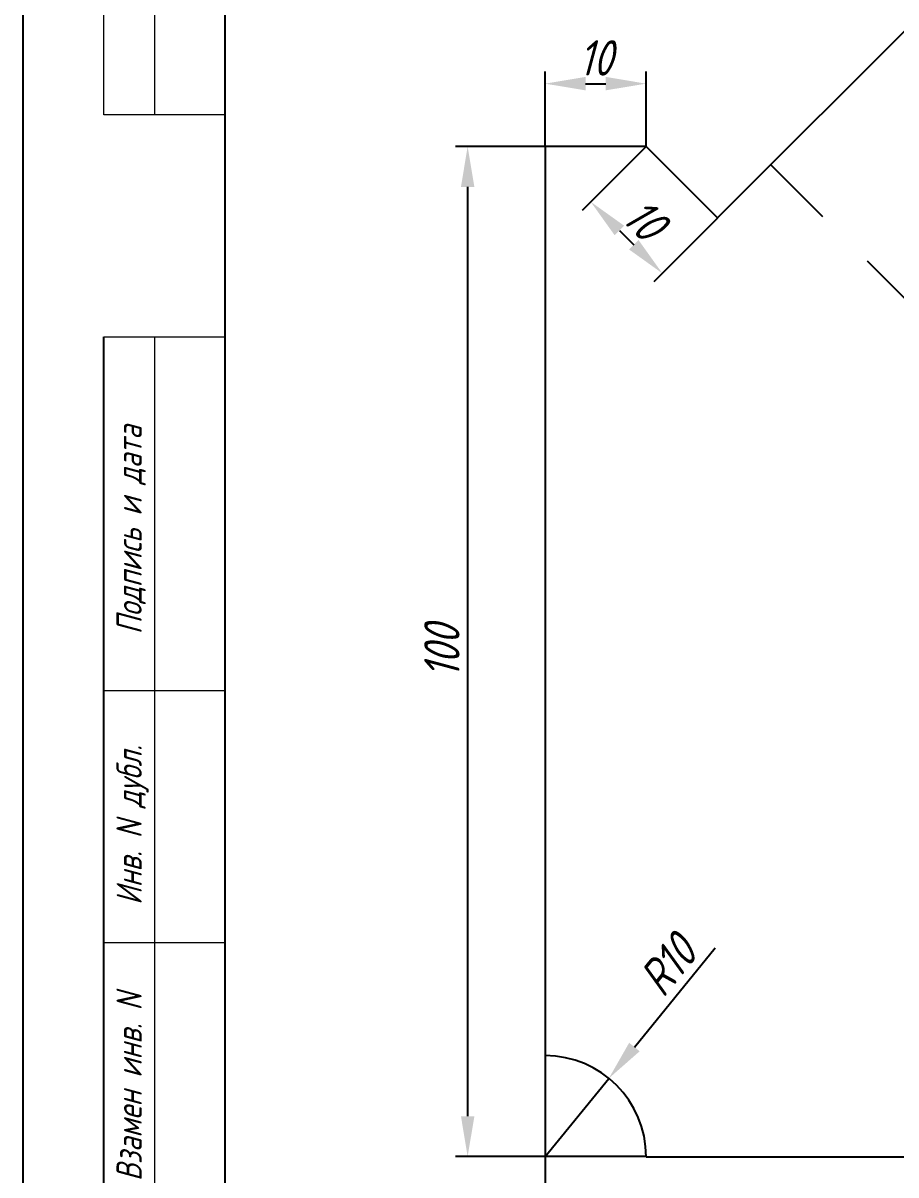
# Model space of a CAD drawing. Header units: millimetres. Extents: x -37166 to -34073, y -441 to 2979.
# Drawn here: x -35007 to -34920.6, y 320.4 to 434.4 of the extents above; entities that cross this region are included whole.
import ezdxf
from ezdxf.enums import TextEntityAlignment as Align

# ---------------------------------------------------------------- set-up
doc = ezdxf.new("R2010")
doc.units = ezdxf.units.MM
doc.header["$PDSIZE"] = -1
for name, pattern in [('K5LT_BASIC', [0]), ('Short_dashed', [5, 3.75, -1.25]), ('SLD-Сплошная', [0])]:
    doc.linetypes.add(name, pattern=pattern)
for name, color, linetype in [('Frame', 6, 'Continuous'), ('ОСНОВНАЯ_НАДПИСЬ', 7, 'SLD-Сплошная'), ('ЧЕРТЕЖ', 7, 'Continuous')]:
    doc.layers.add(name, color=color, linetype=linetype)
doc.styles.add('SLDTEXTSTYLE0', font='ГОСТ тип А наклонный.ttf')
doc.styles.get("Standard").update_dxf_attribs({"font": 'ГОСТ тип А наклонный.ttf'})
doc.styles.add('ГОСТ', font='ГОСТ тип А.ttf', dxfattribs={"oblique": 15})
doc.dimstyles.new('dim1', dxfattribs={"dimtxt": 3.5, "dimasz": 4, "dimexe": 1.2, "dimexo": 0, "dimgap": 0.8, "dimtad": 1, "dimdec": 0, "dimdsep": 46, "dimtxsty": 'Standard', "dimcen": 5, "dimadec": 0, "dimazin": 0, "dimtfac": 1, "dimtdec": 0, "dimtmove": 0, "dimatfit": 3, "dimfxl": 0, "dimtolj": 1, "dimtzin": 0, "dimarcsym": 0})

# ---------------------------------------------------------------- blocks, each defined once
blk = doc.blocks.new('stamp-side-22600')
at = {"layer": 'Frame'}
blk.add_line((-12, 0), (-12, 145), dxfattribs=at)
at = {"layer": 'Frame', "lineweight": 13}
for p, q in [((-12, 145), (0, 145)), ((-12, 110), (0, 110)), ((0, 85), (-12, 85)), ((-12, 60), (0, 60)), ((0, 25), (-12, 25)), ((0, 0), (-12, 0))]:
    blk.add_line(p, q, dxfattribs=at)
at = {"layer": 'Frame', "color": 7, "lineweight": 13}
blk.add_line((-7, 145), (-7, 0), dxfattribs=at)
at = {"color": 7, "lineweight": 13, "style": 'ГОСТ', "oblique": 15}
for s, p in [('Подпись и дата', (-8.25, 115.55)), ('Инв. N дубл.', (-8.25, 88.76)), ('Взамен инв. N', (-8.25, 61.42)), ('Подпись и дата', (-8.25, 30.25)), ('Инв. N подл.', (-8.25, 2.97))]:
    blk.add_text(s, height=2.5, rotation=90, dxfattribs=at).set_placement(p)
blk = doc.blocks.new('stamp-side-w22600')
at = {"layer": 'Frame', "lineweight": 13}
for p, q in [((-12, 167), (-12, 287)), ((0, 167), (-12, 167))]:
    blk.add_line(p, q, dxfattribs=at)
at = {"layer": 'Frame', "color": 7, "lineweight": 13}
blk.add_line((-7, 287), (-7, 167), dxfattribs=at)
blk.add_blockref('stamp-side-22600', (0, 0))
blk = doc.blocks.new('A4-vert-gost-02-Neptun')
at = {"layer": 'Frame', "color": 7}
blk.add_lwpolyline([(0, 0), (0, 297), (210, 297), (210, 0)], close=True, dxfattribs=at)
at = {"layer": 'Frame'}
blk.add_lwpolyline([(20, 5), (20, 292), (205, 292), (205, 5)], close=True, dxfattribs=at)
blk.add_blockref('stamp-side-w22600', (20, 5))
at = {"layer": 'ОСНОВНАЯ_НАДПИСЬ', "lineweight": 13, "style": 'SLDTEXTSTYLE0', "oblique": 7.5}
blk.add_attdef('PAGE', text='', height=3.5, dxfattribs=at).set_placement((199.52, 7.97), align=Align.CENTER)
at = {"layer": 'ЧЕРТЕЖ', "style": 'ГОСТ', "oblique": 15}
blk.add_attdef('НОМЕР ЧЕРТЕЖА', text='', height=5, rotation=180, dxfattribs=at).set_placement((58.02, 285.18), align=Align.MIDDLE_CENTER)
blk.add_attdef('Номер чертежа', text='', height=7, dxfattribs=at).set_placement((141.15, 13.28), align=Align.MIDDLE_CENTER)
blk = doc.blocks.new('*D7001')
at = {"color": 0, "lineweight": -2}
for p, q in [((-34955.31, 332.2), (-34955.31, 311.37)), ((-34855.31, 322.2), (-34855.31, 311.37)), ((-34951.31, 312.57), (-34859.31, 312.57))]:
    blk.add_line(p, q, dxfattribs=at)
at = {"color": 0}
for points in [[(-34951.31, 313.24), (-34951.31, 311.91), (-34955.31, 312.57)], [(-34859.31, 311.91), (-34859.31, 313.24), (-34855.31, 312.57)]]:
    blk.add_solid(points, dxfattribs=at)
at = {"layer": 'Defpoints', "color": 0}
for p in [(-34955.31, 332.2), (-34855.31, 322.2), (-34855.31, 312.57)]:
    blk.add_point(p, dxfattribs=at)
at = {"color": 0, "insert": (-34905.31, 315.12), "char_height": 3.5, "attachment_point": 5}
blk.add_mtext('\\A1;100', dxfattribs=at)
blk = doc.blocks.new('*D7002')
at = {"color": 0, "lineweight": -2}
for p, q in [((-34955.31, 422.2), (-34964.18, 422.2)), ((-34962.98, 418.2), (-34962.98, 326.2)), ((-34945.31, 322.2), (-34964.18, 322.2))]:
    blk.add_line(p, q, dxfattribs=at)
at = {"color": 0}
for points in [[(-34962.31, 418.2), (-34963.64, 418.2), (-34962.98, 422.2)], [(-34963.64, 326.2), (-34962.31, 326.2), (-34962.98, 322.2)]]:
    blk.add_solid(points, dxfattribs=at)
at = {"layer": 'Defpoints', "color": 0}
for p in [(-34955.31, 422.2), (-34962.98, 322.2), (-34945.31, 322.2)]:
    blk.add_point(p, dxfattribs=at)
at = {"color": 0, "insert": (-34965.53, 372.2), "char_height": 3.5, "attachment_point": 5, "rotation": 90}
blk.add_mtext('\\A1;100', dxfattribs=at)
blk = doc.blocks.new('*D7003')
at = {"color": 0, "lineweight": -2}
for p, q in [((-34955.31, 422.2), (-34955.31, 429.62)), ((-34945.31, 422.2), (-34945.31, 429.62)), ((-34951.31, 428.42), (-34949.31, 428.42))]:
    blk.add_line(p, q, dxfattribs=at)
at = {"color": 0}
for points in [[(-34951.31, 429.09), (-34951.31, 427.76), (-34955.31, 428.42)], [(-34949.31, 427.76), (-34949.31, 429.09), (-34945.31, 428.42)]]:
    blk.add_solid(points, dxfattribs=at)
at = {"layer": 'Defpoints', "color": 0}
for p in [(-34945.31, 428.42), (-34955.31, 422.2), (-34945.31, 422.2)]:
    blk.add_point(p, dxfattribs=at)
at = {"color": 0, "insert": (-34950.31, 430.97), "char_height": 3.5, "attachment_point": 5}
blk.add_mtext('\\A1;10', dxfattribs=at)
blk = doc.blocks.new('*D7004')
at = {"color": 0, "lineweight": -2}
for p, q in [((-34946.47, 333.05), (-34938.47, 342.87)), ((-34955.31, 322.2), (-34949, 329.95))]:
    blk.add_line(p, q, dxfattribs=at)
at = {"color": 0}
blk.add_solid([(-34946.99, 333.47), (-34945.95, 332.63), (-34949, 329.95)], dxfattribs=at)
at = {"layer": 'Defpoints', "color": 0}
for p in [(-34949, 329.95), (-34955.31, 322.2)]:
    blk.add_point(p, dxfattribs=at)
at = {"color": 0, "insert": (-34943.18, 341.12), "char_height": 3.5, "attachment_point": 5, "rotation": 50.8388}
blk.add_mtext('\\A1;R10', dxfattribs=at)
blk = doc.blocks.new('*D7007')
at = {"color": 0, "lineweight": -2}
for p, q in [((-34945.31, 422.2), (-34951.63, 415.87)), ((-34938.24, 415.12), (-34944.56, 408.8)), ((-34947.96, 413.89), (-34946.54, 412.48))]:
    blk.add_line(p, q, dxfattribs=at)
at = {"color": 0}
for points in [[(-34947.49, 414.36), (-34948.43, 413.42), (-34950.79, 416.72)], [(-34947.01, 412.01), (-34946.07, 412.95), (-34943.71, 409.65)]]:
    blk.add_solid(points, dxfattribs=at)
at = {"layer": 'Defpoints', "color": 0}
for p in [(-34945.31, 422.2), (-34938.24, 415.12), (-34943.71, 409.65)]:
    blk.add_point(p, dxfattribs=at)
at = {"color": 0, "insert": (-34945.45, 414.99), "char_height": 3.5, "attachment_point": 5, "rotation": 315}
blk.add_mtext('\\A1;10', dxfattribs=at)

msp = doc.modelspace()

# ---------------------------------------------------------------- linework, layer by layer
at = {"color": 2, "linetype": 'K5LT_BASIC'}
for p, q in [((-34945.312, 422.195), (-34955.312, 422.195)), ((-34955.312, 422.195), (-34955.312, 332.195)), ((-34938.241, 415.124), (-34945.312, 422.195)), ((-34945.312, 322.195), (-34855.312, 322.195))]:
    msp.add_line(p, q, dxfattribs=at)
at = {"color": 2, "linetype": 'Short_dashed', "ltscale": 5}
msp.add_line((-34857.108, 344.541), (-34932.966, 420.399), dxfattribs=at)
at = {"color": 2}
msp.add_lwpolyline([(-34938.241, 415.124), (-34917.791, 435.574), (-34882.436, 435.574), (-34841.933, 395.071), (-34841.933, 359.716), (-34862.383, 339.266)], dxfattribs=at)
at = {"color": 2, "linetype": 'K5LT_BASIC'}
msp.add_arc((-34955.312, 322.195), 10, 0, 90, dxfattribs=at)

# ---------------------------------------------------------------- block references
at = {"color": 2, "lineweight": 100, "ltscale": 0.4}
msp.add_blockref('A4-vert-gost-02-Neptun', (-35006.989, 253.351), dxfattribs=at)

# ---------------------------------------------------------------- dimensions: what is measured, and where the dimension line sits
for base, p1, p2, angle, override, picture, middle in [((-34945.312, 428.424), (-34955.312, 422.195), (-34945.312, 422.195), 180, {"dimlfac": 1, "dimtxsty": 'Standard', "dimsah": 1, "dimtolj": 1}, '*D7003', (-34950.312, 428.424)), ((-34962.976, 322.195), (-34955.312, 422.195), (-34945.312, 322.195), 90, {"dimsah": 1}, '*D7002', (-34962.976, 372.195)), ((-34855.312, 312.572), (-34955.312, 332.195), (-34855.312, 322.195), 180, {"dimsah": 1}, '*D7001', (-34905.312, 312.572))]:
    dim = msp.add_linear_dim(base=base, p1=p1, p2=p2, angle=angle, dimstyle='dim1', override=override)
    dim.commit()
    dim.dimension.update_dxf_attribs({"geometry": picture, "text_midpoint": middle, "dimtype": 160})
dim = msp.add_linear_dim(base=(-34943.715, 409.65), p1=(-34945.312, 422.195), p2=(-34938.241, 415.124), angle=315, dimstyle='dim1', override={"dimscale": 1, "dimlfac": 1, "dimtxsty": 'Standard', "dimsah": 1, "dimtolj": 1})
dim.commit()
dim.dimension.update_dxf_attribs({"geometry": '*D7007', "text_midpoint": (-34945.447, 414.989)})
dim = msp.add_radius_dim(center=(-34955.312, 322.195), mpoint=(-34948.997, 329.949), dimstyle='dim1', override={"dimsah": 1})
dim.commit()
dim.dimension.update_dxf_attribs({"geometry": '*D7004', "text_midpoint": (-34941.207, 339.513), "dimtype": 164})

doc.saveas('drawing.dxf')
